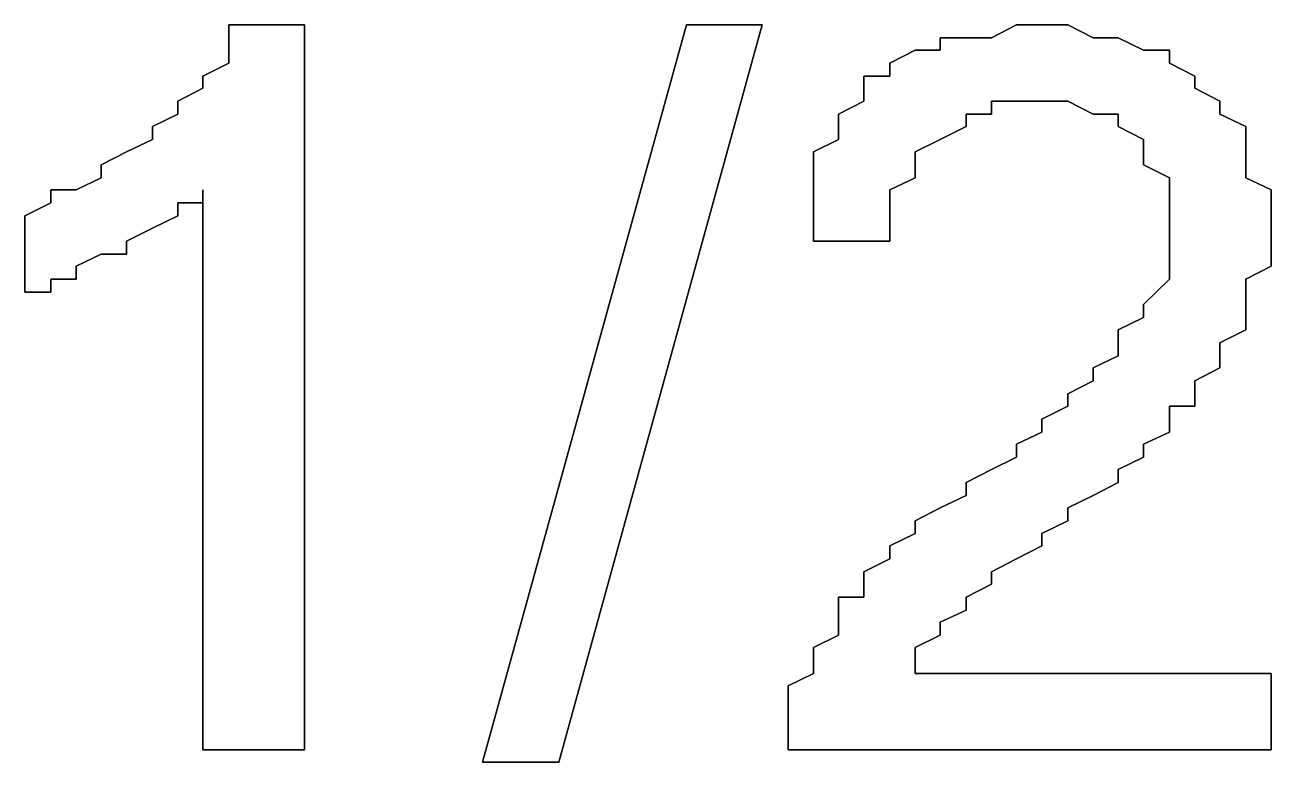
# Model space of a CAD drawing. Header units: metres. Extents: x 2.9 to 42.8, y 1.7 to 28.7.
# Drawn here: x 37.4685 to 37.6414, y 25.6011 to 25.7034 of the extents above; entities that cross this region are included whole.
import ezdxf

# ---------------------------------------------------------------- set-up
doc = ezdxf.new("R2010")
doc.units = ezdxf.units.M
doc.layers.add('GRIS', color=8, linetype='Continuous')

msp = doc.modelspace()

# ---------------------------------------------------------------- linework, layer by layer
at = {"layer": 'GRIS', "lineweight": -3}
for points in [[(37.5073, 25.7034), (37.4968, 25.7034), (37.5073, 25.7034)], [(37.4968, 25.7034), (37.4968, 25.7016), (37.4968, 25.7034)], [(37.5073, 25.6028), (37.5073, 25.7034), (37.5073, 25.6028)], [(37.5603, 25.7034), (37.532, 25.6011), (37.5603, 25.7034)], [(37.5426, 25.6011), (37.5708, 25.7034), (37.5426, 25.6011)], [(37.5708, 25.7034), (37.5603, 25.7034), (37.5708, 25.7034)], [(37.6061, 25.7034), (37.6026, 25.7016), (37.6061, 25.7034)], [(37.6096, 25.7034), (37.6061, 25.7034), (37.6096, 25.7034)], [(37.6132, 25.7034), (37.6096, 25.7034), (37.6132, 25.7034)], [(37.6167, 25.7016), (37.6132, 25.7034), (37.6167, 25.7016)], [(37.4968, 25.7016), (37.4968, 25.6999), (37.4968, 25.7016)], [(37.5991, 25.7016), (37.5955, 25.7016), (37.5991, 25.7016)], [(37.5955, 25.7016), (37.5955, 25.6999), (37.5955, 25.7016)], [(37.6026, 25.7016), (37.5991, 25.7016), (37.6026, 25.7016)], [(37.6202, 25.7016), (37.6167, 25.7016), (37.6202, 25.7016)], [(37.6237, 25.6999), (37.6202, 25.7016), (37.6237, 25.6999)], [(37.4968, 25.6999), (37.4968, 25.6981), (37.4968, 25.6999)], [(37.592, 25.6999), (37.5885, 25.6981), (37.592, 25.6999)], [(37.5955, 25.6999), (37.592, 25.6999), (37.5955, 25.6999)], [(37.6273, 25.6999), (37.6237, 25.6999), (37.6273, 25.6999)], [(37.6273, 25.6981), (37.6273, 25.6999), (37.6273, 25.6981)], [(37.4968, 25.6981), (37.4932, 25.6963), (37.4968, 25.6981)], [(37.5885, 25.6981), (37.5885, 25.6963), (37.5885, 25.6981)], [(37.6308, 25.6963), (37.6273, 25.6981), (37.6308, 25.6963)], [(37.4932, 25.6963), (37.4932, 25.6946), (37.4932, 25.6963)], [(37.5885, 25.6963), (37.5849, 25.6963), (37.5885, 25.6963)], [(37.5849, 25.6963), (37.5849, 25.6946), (37.5849, 25.6963)], [(37.6308, 25.6946), (37.6308, 25.6963), (37.6308, 25.6946)], [(37.4932, 25.6946), (37.4897, 25.6928), (37.4932, 25.6946)], [(37.5849, 25.6946), (37.5849, 25.6928), (37.5849, 25.6946)], [(37.6343, 25.6928), (37.6308, 25.6946), (37.6343, 25.6928)], [(37.4897, 25.6928), (37.4897, 25.691), (37.4897, 25.6928)], [(37.5849, 25.6928), (37.5814, 25.691), (37.5849, 25.6928)], [(37.6026, 25.691), (37.6026, 25.6928), (37.6026, 25.691)], [(37.6026, 25.6928), (37.6061, 25.6928), (37.6026, 25.6928)], [(37.6061, 25.6928), (37.6096, 25.6928), (37.6061, 25.6928)], [(37.6096, 25.6928), (37.6132, 25.6928), (37.6096, 25.6928)], [(37.6132, 25.6928), (37.6167, 25.691), (37.6132, 25.6928)], [(37.6343, 25.691), (37.6343, 25.6928), (37.6343, 25.691)], [(37.4897, 25.691), (37.4862, 25.6893), (37.4897, 25.691)], [(37.5814, 25.691), (37.5814, 25.6893), (37.5814, 25.691)], [(37.5991, 25.6893), (37.5991, 25.691), (37.5991, 25.6893)], [(37.5991, 25.691), (37.6026, 25.691), (37.5991, 25.691)], [(37.6167, 25.691), (37.6202, 25.691), (37.6167, 25.691)], [(37.6202, 25.691), (37.6202, 25.6893), (37.6202, 25.691)], [(37.6379, 25.6893), (37.6343, 25.691), (37.6379, 25.6893)], [(37.4862, 25.6893), (37.4862, 25.6875), (37.4862, 25.6893)], [(37.5814, 25.6893), (37.5814, 25.6875), (37.5814, 25.6893)], [(37.5955, 25.6875), (37.5991, 25.6893), (37.5955, 25.6875)], [(37.6202, 25.6893), (37.6237, 25.6875), (37.6202, 25.6893)], [(37.6379, 25.6875), (37.6379, 25.6893), (37.6379, 25.6875)], [(37.4862, 25.6875), (37.4826, 25.6858), (37.4862, 25.6875)], [(37.5814, 25.6875), (37.5779, 25.6858), (37.5814, 25.6875)], [(37.592, 25.6858), (37.5955, 25.6875), (37.592, 25.6858)], [(37.6237, 25.6875), (37.6237, 25.6858), (37.6237, 25.6875)], [(37.6379, 25.6858), (37.6379, 25.6875), (37.6379, 25.6858)], [(37.4826, 25.6858), (37.4791, 25.684), (37.4826, 25.6858)], [(37.5779, 25.6858), (37.5779, 25.684), (37.5779, 25.6858)], [(37.592, 25.684), (37.592, 25.6858), (37.592, 25.684)], [(37.6237, 25.6858), (37.6237, 25.684), (37.6237, 25.6858)], [(37.6379, 25.6822), (37.6379, 25.6858), (37.6379, 25.6822)], [(37.4791, 25.684), (37.4791, 25.6822), (37.4791, 25.684)], [(37.5779, 25.684), (37.5779, 25.6822), (37.5779, 25.684)], [(37.592, 25.6822), (37.592, 25.684), (37.592, 25.6822)], [(37.6237, 25.684), (37.6273, 25.6822), (37.6237, 25.684)], [(37.4791, 25.6822), (37.4756, 25.6805), (37.4791, 25.6822)], [(37.5779, 25.6822), (37.5779, 25.6787), (37.5779, 25.6822)], [(37.5885, 25.6805), (37.592, 25.6822), (37.5885, 25.6805)], [(37.6273, 25.6822), (37.6273, 25.6805), (37.6273, 25.6822)], [(37.6414, 25.6805), (37.6379, 25.6822), (37.6414, 25.6805)], [(37.4756, 25.6805), (37.4721, 25.6805), (37.4756, 25.6805)], [(37.4721, 25.6805), (37.4721, 25.6787), (37.4721, 25.6805)], [(37.4932, 25.6787), (37.4932, 25.6805), (37.4932, 25.6787)], [(37.4932, 25.6805), (37.4932, 25.6028), (37.4932, 25.6805)], [(37.5885, 25.6769), (37.5885, 25.6805), (37.5885, 25.6769)], [(37.6273, 25.6805), (37.6273, 25.6769), (37.6273, 25.6805)], [(37.6414, 25.6787), (37.6414, 25.6805), (37.6414, 25.6787)], [(37.4721, 25.6787), (37.4685, 25.6769), (37.4721, 25.6787)], [(37.4897, 25.6769), (37.4897, 25.6787), (37.4897, 25.6769)], [(37.4897, 25.6787), (37.4932, 25.6787), (37.4897, 25.6787)], [(37.5779, 25.6787), (37.5779, 25.6769), (37.5779, 25.6787)], [(37.6414, 25.6752), (37.6414, 25.6787), (37.6414, 25.6752)], [(37.4685, 25.6769), (37.4685, 25.6663), (37.4685, 25.6769)], [(37.4862, 25.6752), (37.4897, 25.6769), (37.4862, 25.6752)], [(37.5779, 25.6769), (37.5779, 25.6734), (37.5779, 25.6769)], [(37.5885, 25.6752), (37.5885, 25.6769), (37.5885, 25.6752)], [(37.6273, 25.6769), (37.6273, 25.6752), (37.6273, 25.6769)], [(37.4826, 25.6734), (37.4862, 25.6752), (37.4826, 25.6734)], [(37.5885, 25.6734), (37.5885, 25.6752), (37.5885, 25.6734)], [(37.6273, 25.6752), (37.6273, 25.6734), (37.6273, 25.6752)], [(37.6414, 25.6734), (37.6414, 25.6752), (37.6414, 25.6734)], [(37.4826, 25.6716), (37.4826, 25.6734), (37.4826, 25.6716)], [(37.5779, 25.6734), (37.5885, 25.6734), (37.5779, 25.6734)], [(37.6273, 25.6734), (37.6273, 25.6716), (37.6273, 25.6734)], [(37.6414, 25.6699), (37.6414, 25.6734), (37.6414, 25.6699)], [(37.4756, 25.6699), (37.4791, 25.6716), (37.4756, 25.6699)], [(37.4791, 25.6716), (37.4826, 25.6716), (37.4791, 25.6716)], [(37.6273, 25.6716), (37.6273, 25.6699), (37.6273, 25.6716)], [(37.4756, 25.6681), (37.4756, 25.6699), (37.4756, 25.6681)], [(37.6273, 25.6699), (37.6273, 25.6681), (37.6273, 25.6699)], [(37.6379, 25.6681), (37.6414, 25.6699), (37.6379, 25.6681)], [(37.4721, 25.6663), (37.4721, 25.6681), (37.4721, 25.6663)], [(37.4721, 25.6681), (37.4756, 25.6681), (37.4721, 25.6681)], [(37.6273, 25.6681), (37.6237, 25.6646), (37.6273, 25.6681)], [(37.6379, 25.6663), (37.6379, 25.6681), (37.6379, 25.6663)], [(37.4685, 25.6663), (37.4721, 25.6663), (37.4685, 25.6663)], [(37.6379, 25.6628), (37.6379, 25.6663), (37.6379, 25.6628)], [(37.6237, 25.6646), (37.6237, 25.6628), (37.6237, 25.6646)], [(37.6237, 25.6628), (37.6202, 25.6611), (37.6237, 25.6628)], [(37.6379, 25.6611), (37.6379, 25.6628), (37.6379, 25.6611)], [(37.6202, 25.6611), (37.6202, 25.6593), (37.6202, 25.6611)], [(37.6343, 25.6593), (37.6379, 25.6611), (37.6343, 25.6593)], [(37.6202, 25.6593), (37.6202, 25.6575), (37.6202, 25.6593)], [(37.6343, 25.6575), (37.6343, 25.6593), (37.6343, 25.6575)], [(37.6202, 25.6575), (37.6167, 25.6558), (37.6202, 25.6575)], [(37.6343, 25.6558), (37.6343, 25.6575), (37.6343, 25.6558)], [(37.6167, 25.6558), (37.6167, 25.654), (37.6167, 25.6558)], [(37.6308, 25.654), (37.6343, 25.6558), (37.6308, 25.654)], [(37.6167, 25.654), (37.6132, 25.6522), (37.6167, 25.654)], [(37.6308, 25.6505), (37.6308, 25.654), (37.6308, 25.6505)], [(37.6132, 25.6522), (37.6132, 25.6505), (37.6132, 25.6522)], [(37.6132, 25.6505), (37.6096, 25.6487), (37.6132, 25.6505)], [(37.6273, 25.6487), (37.6273, 25.6505), (37.6273, 25.6487)], [(37.6273, 25.6505), (37.6308, 25.6505), (37.6273, 25.6505)], [(37.6096, 25.6487), (37.6096, 25.6469), (37.6096, 25.6487)], [(37.6273, 25.6469), (37.6273, 25.6487), (37.6273, 25.6469)], [(37.6096, 25.6469), (37.6061, 25.6452), (37.6096, 25.6469)], [(37.6237, 25.6452), (37.6273, 25.6469), (37.6237, 25.6452)], [(37.6061, 25.6452), (37.6061, 25.6434), (37.6061, 25.6452)], [(37.6237, 25.6434), (37.6237, 25.6452), (37.6237, 25.6434)], [(37.6061, 25.6434), (37.6026, 25.6417), (37.6061, 25.6434)], [(37.6202, 25.6417), (37.6237, 25.6434), (37.6202, 25.6417)], [(37.6026, 25.6417), (37.5991, 25.6399), (37.6026, 25.6417)], [(37.6202, 25.6399), (37.6202, 25.6417), (37.6202, 25.6399)], [(37.5991, 25.6399), (37.5991, 25.6381), (37.5991, 25.6399)], [(37.6167, 25.6381), (37.6202, 25.6399), (37.6167, 25.6381)], [(37.5991, 25.6381), (37.5955, 25.6364), (37.5991, 25.6381)], [(37.6132, 25.6364), (37.6167, 25.6381), (37.6132, 25.6364)], [(37.5955, 25.6364), (37.592, 25.6346), (37.5955, 25.6364)], [(37.6132, 25.6346), (37.6132, 25.6364), (37.6132, 25.6346)], [(37.592, 25.6346), (37.592, 25.6328), (37.592, 25.6346)], [(37.6096, 25.6328), (37.6132, 25.6346), (37.6096, 25.6328)], [(37.592, 25.6328), (37.5885, 25.6311), (37.592, 25.6328)], [(37.6096, 25.6311), (37.6096, 25.6328), (37.6096, 25.6311)], [(37.5885, 25.6311), (37.5885, 25.6293), (37.5885, 25.6311)], [(37.6061, 25.6293), (37.6096, 25.6311), (37.6061, 25.6293)], [(37.5885, 25.6293), (37.5849, 25.6275), (37.5885, 25.6293)], [(37.6026, 25.6275), (37.6061, 25.6293), (37.6026, 25.6275)], [(37.5849, 25.6275), (37.5849, 25.6258), (37.5849, 25.6275)], [(37.6026, 25.6258), (37.6026, 25.6275), (37.6026, 25.6258)], [(37.5849, 25.6258), (37.5849, 25.624), (37.5849, 25.6258)], [(37.5991, 25.624), (37.6026, 25.6258), (37.5991, 25.624)], [(37.5849, 25.624), (37.5814, 25.624), (37.5849, 25.624)], [(37.5814, 25.624), (37.5814, 25.6205), (37.5814, 25.624)], [(37.5991, 25.6222), (37.5991, 25.624), (37.5991, 25.6222)], [(37.5955, 25.6205), (37.5991, 25.6222), (37.5955, 25.6205)], [(37.5814, 25.6205), (37.5814, 25.6187), (37.5814, 25.6205)], [(37.5955, 25.6187), (37.5955, 25.6205), (37.5955, 25.6187)], [(37.5814, 25.6187), (37.5779, 25.617), (37.5814, 25.6187)], [(37.592, 25.617), (37.5955, 25.6187), (37.592, 25.617)], [(37.5779, 25.617), (37.5779, 25.6152), (37.5779, 25.617)], [(37.592, 25.6152), (37.592, 25.617), (37.592, 25.6152)], [(37.5779, 25.6152), (37.5779, 25.6134), (37.5779, 25.6152)], [(37.592, 25.6134), (37.592, 25.6152), (37.592, 25.6134)], [(37.5779, 25.6134), (37.5744, 25.6117), (37.5779, 25.6134)], [(37.5744, 25.6117), (37.5744, 25.6099), (37.5744, 25.6117)], [(37.6414, 25.6134), (37.592, 25.6134), (37.6414, 25.6134)], [(37.6414, 25.6028), (37.6414, 25.6134), (37.6414, 25.6028)], [(37.5744, 25.6099), (37.5744, 25.6081), (37.5744, 25.6099)], [(37.5744, 25.6081), (37.5744, 25.6046), (37.5744, 25.6081)], [(37.5744, 25.6046), (37.5744, 25.6028), (37.5744, 25.6046)], [(37.4932, 25.6028), (37.5073, 25.6028), (37.4932, 25.6028)], [(37.5744, 25.6028), (37.6414, 25.6028), (37.5744, 25.6028)], [(37.532, 25.6011), (37.5426, 25.6011), (37.532, 25.6011)]]:
    msp.add_lwpolyline(points, dxfattribs=at)

doc.saveas('drawing.dxf')
